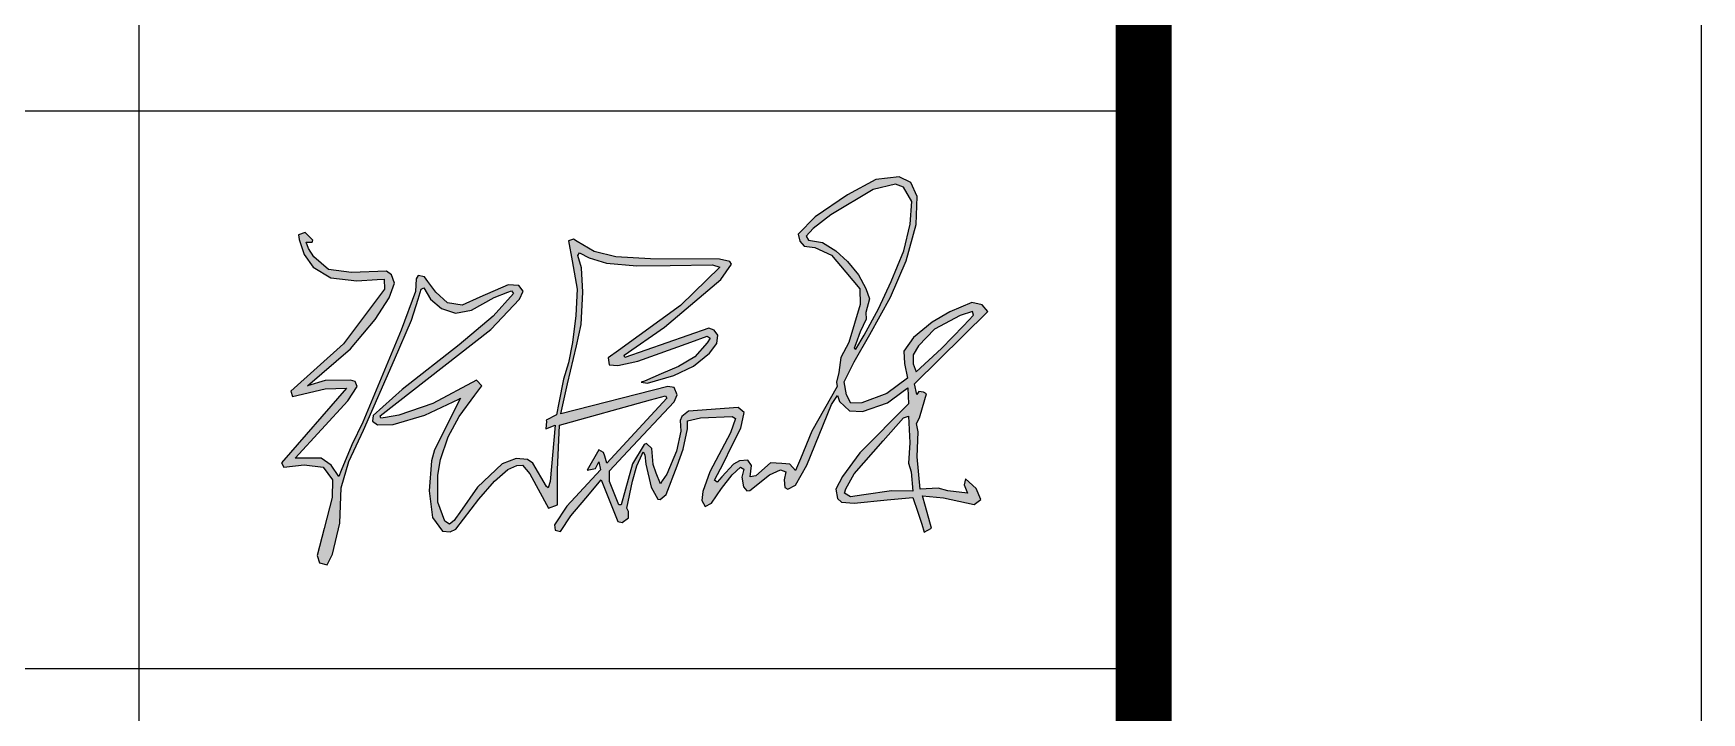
# Model space of a CAD drawing. Extents: x -409572 to -157272, y 600795 to 878326.
# Drawn here: x -338262 to -335272, y 815511 to 816728 of the extents above; entities that cross this region are included whole.
import ezdxf

# ---------------------------------------------------------------- set-up
doc = ezdxf.new("R2010")
doc.units = 0
doc.header["$LTSCALE"] = 1000
doc.header["$MEASUREMENT"] = 0
doc.layers.get('0').update_dxf_attribs({"linetype": 'CONTINUOUS'})
doc.layers.add('PUB_TITLE', color=4, linetype='CONTINUOUS')
doc.layers.add('TWT_TITLE', color=7, linetype='CONTINUOUS')

msp = doc.modelspace()

# ---------------------------------------------------------------- hatches: boundary and pattern name
h = msp.add_hatch(color=256)
h.paths.add_polyline_path([(-336702.3, 816039.5), (-336693.3, 816042.2), (-336690.9, 815994.4), (-336693.3, 815958.2), (-336688.4, 815942.7), (-336685.6, 815907.6), (-336724, 815908.2), (-336773.4, 815901.3), (-336797.1, 815897.9), (-336807.7, 815904), (-336805.7, 815911.8), (-336790.9, 815938.7), (-336738.9, 815997.9)], flags=16)
h.paths.add_polyline_path([(-336790.7, 816164.4), (-336787.8, 816162.5), (-336772.7, 816187.4), (-336747.3, 816234.7), (-336724.1, 816283.8), (-336701.5, 816338.9), (-336690.2, 816386.6), (-336687.3, 816427.2), (-336702.2, 816452.7), (-336716.4, 816458), (-336756.8, 816448.6), (-336832.2, 816403.2), (-336864.1, 816378.8), (-336876.9, 816365.1), (-336872.3, 816357.6), (-336847.3, 816353.8), (-336823.4, 816338.8), (-336802.6, 816319.3), (-336782.9, 816295.4), (-336769.6, 816271.2), (-336762.9, 816252.4), (-336769.9, 816228.3), (-336769.2, 816215.9), (-336779.8, 816193.3), (-336787.8, 816172)], flags=16)
h.paths.add_polyline_path([(-336685.1, 816136.3), (-336679.3, 816121.4), (-336634.2, 816163.6), (-336594.9, 816204.4), (-336576.9, 816223), (-336578.7, 816230), (-336600.9, 816222.7), (-336647, 816198), (-336675.6, 816168.4), (-336685.1, 816152)], flags=16)
h.paths.add_polyline_path([(-337761.9, 816354.4), (-337760.9, 816358), (-337774.5, 816371.2), (-337786.3, 816367), (-337785.4, 816358.9), (-337776.5, 816331.9), (-337760.2, 816309.6), (-337728.4, 816290.2), (-337681.7, 816284.7), (-337645.5, 816287.1), (-337632.9, 816288), (-337632.5, 816269.6), (-337706, 816172), (-337800.4, 816087.1), (-337797, 816077.5), (-337738.8, 816091), (-337700.4, 816092.2), (-337816.8, 815958.4), (-337812.5, 815950.8), (-337776.2, 815954.9), (-337742.1, 815950.5), (-337725.7, 815927.8), (-337726, 815896.5), (-337740.4, 815840.7), (-337752.9, 815792.7), (-337748.8, 815779), (-337734.9, 815775.7), (-337725.4, 815795.1), (-337712.1, 815850.2), (-337709.8, 815913.6), (-337696.5, 815961), (-337669.9, 816017.1), (-337614.6, 816144), (-337583.9, 816214.6), (-337572.1, 816252), (-337566.6, 816269.7), (-337561.8, 816272.5), (-337549.6, 816252.1), (-337529.9, 816235.4), (-337504.8, 816227), (-337476.2, 816232.4), (-337435.8, 816255.1), (-337411, 816264.6), (-337404.5, 816267.1), (-337401.2, 816262.3), (-337437.4, 816221.5), (-337498.2, 816169.8), (-337600.4, 816089.8), (-337652.6, 816043.6), (-337653.6, 816033.1), (-337645.1, 816026.9), (-337616.9, 816027.2), (-337559.9, 816044.3), (-337499.2, 816072.8), (-337496.1, 816074.3), (-337542.5, 815982.1), (-337548, 815962.3), (-337552.3, 815908.2), (-337546.4, 815860.4), (-337528.1, 815835.9), (-337514.7, 815835), (-337504.5, 815839.6), (-337463.3, 815893.5), (-337435.3, 815925.6), (-337411, 815946.7), (-337395, 815953.7), (-337384.8, 815954.6), (-337371.7, 815939), (-337338.2, 815877.1), (-337322.5, 815883.3), (-337322.4, 815945.9), (-337318.6, 816025.8), (-337155.9, 816071.5), (-337129, 816078.7), (-337126.6, 816074.6), (-337233.6, 815958), (-337237.6, 815970.5), (-337239.6, 815976.8), (-337248.5, 815982), (-337269.2, 815945.6), (-337254.3, 815948.6), (-337248.2, 815960.1), (-337245.2, 815946.2), (-337305.6, 815880.9), (-337327.5, 815847.6), (-337326.6, 815837.9), (-337317.2, 815835.2), (-337298.3, 815863.7), (-337271.6, 815895.3), (-337243.8, 815928.2), (-337214.4, 815853.6), (-337206.5, 815851.4), (-337195.3, 815859.9), (-337195, 815871.2), (-337198.2, 815877), (-337187.9, 815925.5), (-337180.1, 815953), (-337170.7, 815973.9), (-337168.7, 815978.4), (-337165.7, 815972.6), (-337164.2, 815956.2), (-337154.4, 815915), (-337142.4, 815893.2), (-337138.1, 815893.1), (-337127.6, 815901.8), (-337108, 815953.4), (-337096.8, 815983), (-337089.2, 816019.8), (-337089.1, 816034), (-337066, 816039.4), (-337009, 816041.8), (-337003.6, 816037.9), (-337012.1, 816012.4), (-337049.6, 815942.3), (-337062.1, 815906.9), (-337063.6, 815891), (-337057.5, 815880.2), (-337046.1, 815886.3), (-337028.7, 815912.4), (-337009.5, 815936.9), (-336994.1, 815950.5), (-336988.3, 815947.3), (-336992.1, 815932.7), (-336989.1, 815915.6), (-336982.8, 815908.3), (-336977.7, 815908.7), (-336942.1, 815936.8), (-336922.8, 815945.8), (-336913.4, 815942.6), (-336916, 815928.2), (-336915, 815914.5), (-336909.8, 815911.5), (-336896, 815918.4), (-336875.7, 815954.6), (-336831.1, 816063.1), (-336820.7, 816079.4), (-336817, 816068.4), (-336798.8, 816051.8), (-336775.5, 816050.5), (-336731, 816066), (-336702.6, 816086.8), (-336694.2, 816093), (-336693.5, 816064.4), (-336780.8, 815976.2), (-336811.8, 815933.8), (-336823.7, 815911.4), (-336820.6, 815894.9), (-336813.5, 815887.8), (-336790.5, 815886.5), (-336731.4, 815892.1), (-336685.5, 815896.5), (-336676.8, 815870.1), (-336669.7, 815848.4), (-336665, 815834.1), (-336652.2, 815841.5), (-336662.8, 815880), (-336668.1, 815899.4), (-336630.8, 815895.8), (-336575.7, 815883.7), (-336563.9, 815892.7), (-336572, 815912.3), (-336591.3, 815930), (-336593.5, 815919.1), (-336587.5, 815903.9), (-336622.7, 815908.3), (-336640.2, 815913), (-336672.1, 815911.2), (-336677.5, 815969.2), (-336676.2, 816014.2), (-336679, 816028.9), (-336673.5, 816039.1), (-336668.3, 816057.8), (-336661.3, 816082.5), (-336666.7, 816085.3), (-336674.6, 816086.3), (-336678.5, 816081.1), (-336682.4, 816100.4), (-336551.3, 816229.7), (-336561.4, 816241.9), (-336580, 816246.2), (-336619.2, 816229), (-336650.7, 816210.8), (-336684.1, 816183.1), (-336701.7, 816158.8), (-336700.7, 816136.5), (-336695.3, 816110.2), (-336731.9, 816082.9), (-336776.8, 816066.3), (-336796.8, 816065.7), (-336804.5, 816080.2), (-336808.3, 816103.5), (-336790.7, 816139.6), (-336762.3, 816188.8), (-336725.3, 816255.3), (-336697.3, 816320.9), (-336679.4, 816386.1), (-336677.6, 816436.2), (-336688.9, 816461.2), (-336709.8, 816471.4), (-336751.6, 816466.6), (-336802.9, 816439.2), (-336860.3, 816399.8), (-336891.3, 816368.2), (-336888.3, 816355.7), (-336880, 816346.7), (-336860.9, 816344.4), (-336831.1, 816330.7), (-336805.4, 816300.3), (-336780.4, 816270.6), (-336779.8, 816242.5), (-336800.1, 816174.1), (-336814.4, 816147.3), (-336818, 816120.5), (-336822.6, 816103), (-336821.1, 816095.3), (-336866.3, 816015.1), (-336886.9, 815966), (-336895.8, 815944.8), (-336906.1, 815956.2), (-336920.1, 815957.1), (-336940.4, 815958.5), (-336967, 815935.1), (-336977.3, 815933.7), (-336974.9, 815953.8), (-336981.5, 815963.6), (-336996, 815962.2), (-337007.1, 815956.4), (-337027.6, 815933.4), (-337036.1, 815923.8), (-337040.9, 815927.5), (-337025, 815958), (-337009.6, 815988.8), (-336993.5, 816021), (-336987.7, 816048.6), (-336998.3, 816057.9), (-337087.6, 816050.9), (-337099.5, 816041.8), (-337102.5, 816034.5), (-337101.3, 816015.1), (-337108.8, 815979.4), (-337126.6, 815938.2), (-337134.5, 815926.1), (-337137.9, 815920.9), (-337145.2, 815940.3), (-337150.9, 815955.4), (-337153.5, 815984.5), (-337162.6, 815993.2), (-337167, 815991.5), (-337187.8, 815956.8), (-337207.9, 815883), (-337212.5, 815883.2), (-337229.3, 815924.8), (-337229.3, 815938.2), (-337229.3, 815944.3), (-337196, 815979.2), (-337113.3, 816067.7), (-337108.1, 816080.4), (-337113.5, 816093.5), (-337124.4, 816095.3), (-337316.4, 816046.2), (-337304.1, 816100.1), (-337288.5, 816168.3), (-337279.7, 816206.7), (-337276.6, 816264.6), (-337279.1, 816308.4), (-337285.6, 816330.1), (-337283.1, 816334.8), (-337265.7, 816326.1), (-337234.6, 816316.7), (-337179.9, 816311.6), (-337120.5, 816312.3), (-337044.5, 816313.3), (-337031.1, 816309.5), (-337101.7, 816240.7), (-337212.9, 816160.2), (-337231.3, 816146.9), (-337229.5, 816134.2), (-337214.3, 816132.8), (-337178.1, 816141.1), (-337083.3, 816175.1), (-337054.3, 816185.5), (-337048.8, 816182), (-337053.8, 816173.7), (-337075.9, 816148.3), (-337105.2, 816131.3), (-337136.4, 816118), (-337166.5, 816105), (-337172.2, 816103.1), (-337161.3, 816101.2), (-337113.9, 816115.4), (-337078.8, 816131.8), (-337050.1, 816155.3), (-337037, 816172.7), (-337035.2, 816187.4), (-337041.7, 816196.3), (-337050.9, 816199.7), (-337201.7, 816147.6), (-337202.7, 816151.7), (-337130.6, 816201.9), (-337029.8, 816287.1), (-337010.3, 816314.6), (-337013.6, 816319.5), (-337031.8, 816323.8), (-337155.8, 816324.4), (-337217.9, 816327.6), (-337256.8, 816337.4), (-337286.8, 816355.3), (-337293.6, 816359.3), (-337302.5, 816356.6), (-337296.2, 816320.9), (-337287.3, 816270.1), (-337289.6, 816222.7), (-337295.3, 816174.2), (-337302.5, 816137.7), (-337311.4, 816108.8), (-337319.7, 816066), (-337323.9, 816044.4), (-337342.4, 816035.2), (-337341.9, 816032.6), (-337342.9, 816019.3), (-337326.6, 816026), (-337335.3, 815924.8), (-337339.2, 815913.5), (-337342.2, 815916.2), (-337366.3, 815958), (-337375.9, 815964.6), (-337396.3, 815966.1), (-337421.4, 815956.5), (-337465.5, 815914.9), (-337497.3, 815869.8), (-337504.9, 815859), (-337507.6, 815855.1), (-337515.7, 815848.7), (-337524.4, 815853.8), (-337536.9, 815888), (-337536.9, 815936.3), (-337532, 815964.8), (-337518, 816005.3), (-337498.7, 816041.9), (-337470.3, 816080), (-337457.9, 816096.7), (-337467.2, 816106.5), (-337545.5, 816065.2), (-337606.9, 816044), (-337630.6, 816040.1), (-337638.7, 816038.8), (-337640.2, 816042.6), (-337441.8, 816197.4), (-337390.3, 816252.2), (-337383.6, 816266.1), (-337391.5, 816276.2), (-337410.8, 816277.5), (-337461.6, 816255.3), (-337493, 816241.5), (-337519.4, 816245.3), (-337540.3, 816264.8), (-337554.6, 816283.9), (-337560.8, 816292.1), (-337572.2, 816294.4), (-337575.8, 816288.2), (-337576.6, 816265.7), (-337602.2, 816196.2), (-337671.3, 816031.7), (-337690.8, 815990.7), (-337710, 815944.6), (-337714.3, 815934.3), (-337728.1, 815954.2), (-337745.5, 815966.8), (-337763.5, 815966.8), (-337792.4, 815966.8), (-337698.2, 816070), (-337681.2, 816095.5), (-337684.6, 816104.1), (-337693.4, 816106.7), (-337738.6, 816106.2), (-337770.5, 816096.3), (-337693.5, 816162.9), (-337649.1, 816215.5), (-337624.2, 816254.3), (-337614.2, 816280.4), (-337619.6, 816295.8), (-337628.8, 816302), (-337691.4, 816299.5), (-337732.5, 816305.3), (-337759.1, 816327.7), (-337768.6, 816342.7), (-337772.4, 816354.3)])

# ---------------------------------------------------------------- linework, layer by layer
for p, q in [((-336751.6, 816466.6), (-336802.9, 816439.2)), ((-336709.8, 816471.4), (-336751.6, 816466.6)), ((-336688.9, 816461.2), (-336709.8, 816471.4)), ((-336677.6, 816436.2), (-336688.9, 816461.2)), ((-336802.9, 816439.2), (-336860.3, 816399.8)), ((-336756.8, 816448.6), (-336832.2, 816403.2)), ((-336716.4, 816458), (-336756.8, 816448.6)), ((-336702.2, 816452.7), (-336716.4, 816458)), ((-336687.3, 816427.2), (-336702.2, 816452.7)), ((-336679.4, 816386.1), (-336677.6, 816436.2)), ((-336860.3, 816399.8), (-336891.3, 816368.2)), ((-336832.2, 816403.2), (-336864.1, 816378.8)), ((-336690.2, 816386.6), (-336687.3, 816427.2)), ((-337774.5, 816371.2), (-337786.3, 816367)), ((-337760.9, 816358), (-337774.5, 816371.2)), ((-336864.1, 816378.8), (-336876.9, 816365.1)), ((-336701.5, 816338.9), (-336690.2, 816386.6)), ((-336697.3, 816320.9), (-336679.4, 816386.1)), ((-337786.3, 816367), (-337785.4, 816358.9)), ((-337785.4, 816358.9), (-337776.5, 816331.9)), ((-337772.4, 816354.3), (-337761.9, 816354.4)), ((-337768.6, 816342.7), (-337772.4, 816354.3)), ((-337759.1, 816327.7), (-337768.6, 816342.7)), ((-337761.9, 816354.4), (-337760.9, 816358)), ((-337293.6, 816359.3), (-337302.5, 816356.6)), ((-337302.5, 816356.6), (-337296.2, 816320.9)), ((-337286.8, 816355.3), (-337293.6, 816359.3)), ((-337256.8, 816337.4), (-337286.8, 816355.3)), ((-336891.3, 816368.2), (-336888.3, 816355.7)), ((-336888.3, 816355.7), (-336880, 816346.7)), ((-336880, 816346.7), (-336860.9, 816344.4)), ((-336876.9, 816365.1), (-336872.3, 816357.6)), ((-336872.3, 816357.6), (-336847.3, 816353.8)), ((-336860.9, 816344.4), (-336831.1, 816330.7)), ((-336847.3, 816353.8), (-336823.4, 816338.8)), ((-337776.5, 816331.9), (-337760.2, 816309.6)), ((-337732.5, 816305.3), (-337759.1, 816327.7)), ((-337296.2, 816320.9), (-337287.3, 816270.1)), ((-337285.6, 816330.1), (-337283.1, 816334.8)), ((-337279.1, 816308.4), (-337285.6, 816330.1)), ((-337283.1, 816334.8), (-337265.7, 816326.1)), ((-337265.7, 816326.1), (-337234.6, 816316.7)), ((-337217.9, 816327.6), (-337256.8, 816337.4)), ((-337234.6, 816316.7), (-337179.9, 816311.6)), ((-337155.8, 816324.4), (-337217.9, 816327.6)), ((-337179.9, 816311.6), (-337120.5, 816312.3)), ((-337031.8, 816323.8), (-337155.8, 816324.4)), ((-337120.5, 816312.3), (-337044.5, 816313.3)), ((-337044.5, 816313.3), (-337031.1, 816309.5)), ((-337013.6, 816319.5), (-337031.8, 816323.8)), ((-337029.8, 816287.1), (-337010.3, 816314.6)), ((-337010.3, 816314.6), (-337013.6, 816319.5)), ((-336831.1, 816330.7), (-336805.4, 816300.3)), ((-336823.4, 816338.8), (-336802.6, 816319.3)), ((-336802.6, 816319.3), (-336782.9, 816295.4)), ((-336725.3, 816255.3), (-336697.3, 816320.9)), ((-336724.1, 816283.8), (-336701.5, 816338.9)), ((-337760.2, 816309.6), (-337728.4, 816290.2)), ((-337691.4, 816299.5), (-337732.5, 816305.3)), ((-337728.4, 816290.2), (-337681.7, 816284.7)), ((-337628.8, 816302), (-337691.4, 816299.5)), ((-337681.7, 816284.7), (-337645.5, 816287.1)), ((-337645.5, 816287.1), (-337632.9, 816288)), ((-337632.9, 816288), (-337632.5, 816269.6)), ((-337619.6, 816295.8), (-337628.8, 816302)), ((-337624.2, 816254.3), (-337614.2, 816280.4)), ((-337614.2, 816280.4), (-337619.6, 816295.8)), ((-337575.8, 816288.2), (-337576.6, 816265.7)), ((-337572.2, 816294.4), (-337575.8, 816288.2)), ((-337560.8, 816292.1), (-337572.2, 816294.4)), ((-337554.6, 816283.9), (-337560.8, 816292.1)), ((-337540.3, 816264.8), (-337554.6, 816283.9)), ((-337276.6, 816264.6), (-337279.1, 816308.4)), ((-337130.6, 816201.9), (-337029.8, 816287.1)), ((-337031.1, 816309.5), (-337101.7, 816240.7)), ((-336805.4, 816300.3), (-336780.4, 816270.6)), ((-336782.9, 816295.4), (-336769.6, 816271.2)), ((-336747.3, 816234.7), (-336724.1, 816283.8)), ((-337632.5, 816269.6), (-337706, 816172)), ((-337649.1, 816215.5), (-337624.2, 816254.3)), ((-337576.6, 816265.7), (-337602.2, 816196.2)), ((-337583.9, 816214.6), (-337572.1, 816252)), ((-337572.1, 816252), (-337566.6, 816269.7)), ((-337566.6, 816269.7), (-337561.8, 816272.5)), ((-337561.8, 816272.5), (-337549.6, 816252.1)), ((-337549.6, 816252.1), (-337529.9, 816235.4)), ((-337519.4, 816245.3), (-337540.3, 816264.8)), ((-337461.6, 816255.3), (-337493, 816241.5)), ((-337476.2, 816232.4), (-337435.8, 816255.1)), ((-337410.8, 816277.5), (-337461.6, 816255.3)), ((-337441.8, 816197.4), (-337390.3, 816252.2)), ((-337401.2, 816262.3), (-337437.4, 816221.5)), ((-337435.8, 816255.1), (-337411, 816264.6)), ((-337411, 816264.6), (-337404.5, 816267.1)), ((-337391.5, 816276.2), (-337410.8, 816277.5)), ((-337404.5, 816267.1), (-337401.2, 816262.3)), ((-337383.6, 816266.1), (-337391.5, 816276.2)), ((-337390.3, 816252.2), (-337383.6, 816266.1)), ((-337287.3, 816270.1), (-337289.6, 816222.7)), ((-337279.7, 816206.7), (-337276.6, 816264.6)), ((-336780.4, 816270.6), (-336779.8, 816242.5)), ((-336762.9, 816252.4), (-336769.9, 816228.3)), ((-336769.6, 816271.2), (-336762.9, 816252.4)), ((-336762.3, 816188.8), (-336725.3, 816255.3)), ((-337529.9, 816235.4), (-337504.8, 816227)), ((-337493, 816241.5), (-337519.4, 816245.3)), ((-337504.8, 816227), (-337476.2, 816232.4)), ((-337437.4, 816221.5), (-337498.2, 816169.8)), ((-337289.6, 816222.7), (-337295.3, 816174.2)), ((-337101.7, 816240.7), (-337212.9, 816160.2)), ((-336779.8, 816242.5), (-336800.1, 816174.1)), ((-336772.7, 816187.4), (-336747.3, 816234.7)), ((-336769.9, 816228.3), (-336769.2, 816215.9)), ((-336682.4, 816100.4), (-336551.3, 816229.7)), ((-336619.2, 816229), (-336650.7, 816210.8)), ((-336600.9, 816222.7), (-336647, 816198)), ((-336580, 816246.2), (-336619.2, 816229)), ((-336578.7, 816230), (-336600.9, 816222.7)), ((-336594.9, 816204.4), (-336576.9, 816223)), ((-336561.4, 816241.9), (-336580, 816246.2)), ((-336576.9, 816223), (-336578.7, 816230)), ((-336551.3, 816229.7), (-336561.4, 816241.9)), ((-337693.5, 816162.9), (-337649.1, 816215.5)), ((-337602.2, 816196.2), (-337671.3, 816031.7)), ((-337640.2, 816042.6), (-337441.8, 816197.4)), ((-337614.6, 816144), (-337583.9, 816214.6)), ((-337288.5, 816168.3), (-337279.7, 816206.7)), ((-337202.7, 816151.7), (-337130.6, 816201.9)), ((-337050.9, 816199.7), (-337201.7, 816147.6)), ((-337041.7, 816196.3), (-337050.9, 816199.7)), ((-337035.2, 816187.4), (-337041.7, 816196.3)), ((-336779.8, 816193.3), (-336787.8, 816172)), ((-336769.2, 816215.9), (-336779.8, 816193.3)), ((-336650.7, 816210.8), (-336684.1, 816183.1)), ((-336647, 816198), (-336675.6, 816168.4)), ((-336634.2, 816163.6), (-336594.9, 816204.4)), ((-337706, 816172), (-337800.4, 816087.1)), ((-337770.5, 816096.3), (-337693.5, 816162.9)), ((-337498.2, 816169.8), (-337600.4, 816089.8)), ((-337304.1, 816100.1), (-337288.5, 816168.3)), ((-337295.3, 816174.2), (-337302.5, 816137.7)), ((-337178.1, 816141.1), (-337083.3, 816175.1)), ((-337083.3, 816175.1), (-337054.3, 816185.5)), ((-337053.8, 816173.7), (-337075.9, 816148.3)), ((-337054.3, 816185.5), (-337048.8, 816182)), ((-337048.8, 816182), (-337053.8, 816173.7)), ((-337050.1, 816155.3), (-337037, 816172.7)), ((-337037, 816172.7), (-337035.2, 816187.4)), ((-336800.1, 816174.1), (-336814.4, 816147.3)), ((-336790.7, 816139.6), (-336762.3, 816188.8)), ((-336787.8, 816172), (-336790.7, 816164.4)), ((-336790.7, 816164.4), (-336787.8, 816162.5)), ((-336787.8, 816162.5), (-336772.7, 816187.4)), ((-336684.1, 816183.1), (-336701.7, 816158.8)), ((-336675.6, 816168.4), (-336685.1, 816152)), ((-336679.3, 816121.4), (-336634.2, 816163.6)), ((-337669.9, 816017.1), (-337614.6, 816144)), ((-337302.5, 816137.7), (-337311.4, 816108.8)), ((-337212.9, 816160.2), (-337231.3, 816146.9)), ((-337231.3, 816146.9), (-337229.5, 816134.2)), ((-337229.5, 816134.2), (-337214.3, 816132.8)), ((-337214.3, 816132.8), (-337178.1, 816141.1)), ((-337201.7, 816147.6), (-337202.7, 816151.7)), ((-337105.2, 816131.3), (-337136.4, 816118)), ((-337113.9, 816115.4), (-337078.8, 816131.8)), ((-337075.9, 816148.3), (-337105.2, 816131.3)), ((-337078.8, 816131.8), (-337050.1, 816155.3)), ((-336814.4, 816147.3), (-336818, 816120.5)), ((-336808.3, 816103.5), (-336790.7, 816139.6)), ((-336701.7, 816158.8), (-336700.7, 816136.5)), ((-336700.7, 816136.5), (-336695.3, 816110.2)), ((-336685.1, 816152), (-336685.1, 816136.3)), ((-336685.1, 816136.3), (-336679.3, 816121.4)), ((-337738.6, 816106.2), (-337770.5, 816096.3)), ((-337693.4, 816106.7), (-337738.6, 816106.2)), ((-337684.6, 816104.1), (-337693.4, 816106.7)), ((-337681.2, 816095.5), (-337684.6, 816104.1)), ((-337467.2, 816106.5), (-337545.5, 816065.2)), ((-337457.9, 816096.7), (-337467.2, 816106.5)), ((-337311.4, 816108.8), (-337319.7, 816066)), ((-337166.5, 816105), (-337172.2, 816103.1)), ((-337172.2, 816103.1), (-337161.3, 816101.2)), ((-337136.4, 816118), (-337166.5, 816105)), ((-337161.3, 816101.2), (-337113.9, 816115.4)), ((-336818, 816120.5), (-336822.6, 816103)), ((-336822.6, 816103), (-336821.1, 816095.3)), ((-336804.5, 816080.2), (-336808.3, 816103.5)), ((-336695.3, 816110.2), (-336731.9, 816082.9)), ((-336679.3, 816121.4), (-336679.3, 816121.4)), ((-337700.4, 816092.2), (-337816.8, 815958.4)), ((-337800.4, 816087.1), (-337797, 816077.5)), ((-337797, 816077.5), (-337738.8, 816091)), ((-337738.8, 816091), (-337700.4, 816092.2)), ((-337698.2, 816070), (-337681.2, 816095.5)), ((-337600.4, 816089.8), (-337652.6, 816043.6)), ((-337559.9, 816044.3), (-337499.2, 816072.8)), ((-337496.1, 816074.3), (-337542.5, 815982.1)), ((-337499.2, 816072.8), (-337496.1, 816074.3)), ((-337498.7, 816041.9), (-337470.3, 816080)), ((-337470.3, 816080), (-337457.9, 816096.7)), ((-337318.6, 816025.8), (-337155.9, 816071.5)), ((-337316.4, 816046.2), (-337304.1, 816100.1)), ((-337124.4, 816095.3), (-337316.4, 816046.2)), ((-337126.6, 816074.6), (-337233.6, 815958)), ((-337155.9, 816071.5), (-337129, 816078.7)), ((-337129, 816078.7), (-337126.6, 816074.6)), ((-337113.5, 816093.5), (-337124.4, 816095.3)), ((-337108.1, 816080.4), (-337113.5, 816093.5)), ((-337113.3, 816067.7), (-337108.1, 816080.4)), ((-336821.1, 816095.3), (-336866.3, 816015.1)), ((-336831.1, 816063.1), (-336820.7, 816079.4)), ((-336820.7, 816079.4), (-336817, 816068.4)), ((-336796.8, 816065.7), (-336804.5, 816080.2)), ((-336731.9, 816082.9), (-336776.8, 816066.3)), ((-336731, 816066), (-336702.6, 816086.8)), ((-336702.6, 816086.8), (-336694.2, 816093)), ((-336694.2, 816093), (-336693.5, 816064.4)), ((-336678.5, 816081.1), (-336682.4, 816100.4)), ((-336674.6, 816086.3), (-336678.5, 816081.1)), ((-336666.7, 816085.3), (-336674.6, 816086.3)), ((-336668.3, 816057.8), (-336661.3, 816082.5)), ((-336661.3, 816082.5), (-336666.7, 816085.3)), ((-337792.4, 815966.8), (-337698.2, 816070)), ((-337652.6, 816043.6), (-337653.6, 816033.1)), ((-337638.7, 816038.8), (-337640.2, 816042.6)), ((-337606.9, 816044), (-337630.6, 816040.1)), ((-337616.9, 816027.2), (-337559.9, 816044.3)), ((-337545.5, 816065.2), (-337606.9, 816044)), ((-337518, 816005.3), (-337498.7, 816041.9)), ((-337323.9, 816044.4), (-337342.4, 816035.2)), ((-337319.7, 816066), (-337323.9, 816044.4)), ((-337196, 815979.2), (-337113.3, 816067.7)), ((-337099.5, 816041.8), (-337102.5, 816034.5)), ((-337087.6, 816050.9), (-337099.5, 816041.8)), ((-336998.3, 816057.9), (-337087.6, 816050.9)), ((-337066, 816039.4), (-337009, 816041.8)), ((-337009, 816041.8), (-337003.6, 816037.9)), ((-336987.7, 816048.6), (-336998.3, 816057.9)), ((-336993.5, 816021), (-336987.7, 816048.6)), ((-336875.7, 815954.6), (-336831.1, 816063.1)), ((-336817, 816068.4), (-336798.8, 816051.8)), ((-336798.8, 816051.8), (-336775.5, 816050.5)), ((-336776.8, 816066.3), (-336796.8, 816065.7)), ((-336693.5, 816064.4), (-336780.8, 815976.2)), ((-336775.5, 816050.5), (-336731, 816066)), ((-336702.3, 816039.5), (-336693.3, 816042.2)), ((-336693.3, 816042.2), (-336690.9, 815994.4)), ((-336673.5, 816039.1), (-336668.3, 816057.8)), ((-337696.5, 815961), (-337669.9, 816017.1)), ((-337671.3, 816031.7), (-337690.8, 815990.7)), ((-337653.6, 816033.1), (-337645.1, 816026.9)), ((-337645.1, 816026.9), (-337616.9, 816027.2)), ((-337630.6, 816040.1), (-337638.7, 816038.8)), ((-337341.9, 816032.6), (-337342.9, 816019.3)), ((-337342.9, 816019.3), (-337326.6, 816026)), ((-337342.4, 816035.2), (-337341.9, 816032.6)), ((-337326.6, 816026), (-337335.3, 815924.8)), ((-337322.4, 815945.9), (-337318.6, 816025.8)), ((-337101.3, 816015.1), (-337108.8, 815979.4)), ((-337102.5, 816034.5), (-337101.3, 816015.1)), ((-337096.8, 815983), (-337089.2, 816019.8)), ((-337089.2, 816019.8), (-337089.1, 816034)), ((-337089.1, 816034), (-337066, 816039.4)), ((-337012.1, 816012.4), (-337049.6, 815942.3)), ((-337003.6, 816037.9), (-337012.1, 816012.4)), ((-337009.6, 815988.8), (-336993.5, 816021)), ((-336866.3, 816015.1), (-336886.9, 815966)), ((-336738.9, 815997.9), (-336702.3, 816039.5)), ((-336679, 816028.9), (-336673.5, 816039.1)), ((-336676.2, 816014.2), (-336679, 816028.9)), ((-336677.5, 815969.2), (-336676.2, 816014.2)), ((-337690.8, 815990.7), (-337710, 815944.6)), ((-337542.5, 815982.1), (-337548, 815962.3)), ((-337532, 815964.8), (-337518, 816005.3)), ((-337248.5, 815982), (-337269.2, 815945.6)), ((-337239.6, 815976.8), (-337248.5, 815982)), ((-337167, 815991.5), (-337187.8, 815956.8)), ((-337162.6, 815993.2), (-337167, 815991.5)), ((-337153.5, 815984.5), (-337162.6, 815993.2)), ((-337150.9, 815955.4), (-337153.5, 815984.5)), ((-337108, 815953.4), (-337096.8, 815983)), ((-337025, 815958), (-337009.6, 815988.8)), ((-336790.9, 815938.7), (-336738.9, 815997.9)), ((-336690.9, 815994.4), (-336693.3, 815958.2)), ((-337816.8, 815958.4), (-337812.5, 815950.8)), ((-337812.5, 815950.8), (-337776.2, 815954.9)), ((-337763.5, 815966.8), (-337792.4, 815966.8)), ((-337776.2, 815954.9), (-337742.1, 815950.5)), ((-337745.5, 815966.8), (-337763.5, 815966.8)), ((-337728.1, 815954.2), (-337745.5, 815966.8)), ((-337714.3, 815934.3), (-337728.1, 815954.2)), ((-337709.8, 815913.6), (-337696.5, 815961)), ((-337548, 815962.3), (-337552.3, 815908.2)), ((-337536.9, 815936.3), (-337532, 815964.8)), ((-337421.4, 815956.5), (-337465.5, 815914.9)), ((-337396.3, 815966.1), (-337421.4, 815956.5)), ((-337411, 815946.7), (-337395, 815953.7)), ((-337375.9, 815964.6), (-337396.3, 815966.1)), ((-337395, 815953.7), (-337384.8, 815954.6)), ((-337384.8, 815954.6), (-337371.7, 815939)), ((-337366.3, 815958), (-337375.9, 815964.6)), ((-337342.2, 815916.2), (-337366.3, 815958)), ((-337254.3, 815948.6), (-337248.2, 815960.1)), ((-337248.2, 815960.1), (-337245.2, 815946.2)), ((-337237.6, 815970.5), (-337239.6, 815976.8)), ((-337233.6, 815958), (-337237.6, 815970.5)), ((-337229.3, 815944.3), (-337196, 815979.2)), ((-337187.8, 815956.8), (-337207.9, 815883)), ((-337187.9, 815925.5), (-337180.1, 815953)), ((-337180.1, 815953), (-337170.7, 815973.9)), ((-337170.7, 815973.9), (-337168.7, 815978.4)), ((-337168.7, 815978.4), (-337165.7, 815972.6)), ((-337165.7, 815972.6), (-337164.2, 815956.2)), ((-337164.2, 815956.2), (-337154.4, 815915)), ((-337145.2, 815940.3), (-337150.9, 815955.4)), ((-337127.6, 815901.8), (-337108, 815953.4)), ((-337108.8, 815979.4), (-337126.6, 815938.2)), ((-337040.9, 815927.5), (-337025, 815958)), ((-337007.1, 815956.4), (-337027.6, 815933.4)), ((-336996, 815962.2), (-337007.1, 815956.4)), ((-336981.5, 815963.6), (-336996, 815962.2)), ((-336974.9, 815953.8), (-336981.5, 815963.6)), ((-336977.3, 815933.7), (-336974.9, 815953.8)), ((-336940.4, 815958.5), (-336967, 815935.1)), ((-336920.1, 815957.1), (-336940.4, 815958.5)), ((-336906.1, 815956.2), (-336920.1, 815957.1)), ((-336895.8, 815944.8), (-336906.1, 815956.2)), ((-336896, 815918.4), (-336875.7, 815954.6)), ((-336886.9, 815966), (-336895.8, 815944.8)), ((-336780.8, 815976.2), (-336811.8, 815933.8)), ((-336693.3, 815958.2), (-336688.4, 815942.7)), ((-336672.1, 815911.2), (-336677.5, 815969.2)), ((-337742.1, 815950.5), (-337725.7, 815927.8)), ((-337725.7, 815927.8), (-337726, 815896.5)), ((-337710, 815944.6), (-337714.3, 815934.3)), ((-337536.9, 815888), (-337536.9, 815936.3)), ((-337463.3, 815893.5), (-337435.3, 815925.6)), ((-337435.3, 815925.6), (-337411, 815946.7)), ((-337371.7, 815939), (-337338.2, 815877.1)), ((-337335.3, 815924.8), (-337339.2, 815913.5)), ((-337322.5, 815883.3), (-337322.4, 815945.9)), ((-337245.2, 815946.2), (-337305.6, 815880.9)), ((-337271.6, 815895.3), (-337243.8, 815928.2)), ((-337269.2, 815945.6), (-337254.3, 815948.6)), ((-337243.8, 815928.2), (-337214.4, 815853.6)), ((-337229.3, 815938.2), (-337229.3, 815944.3)), ((-337229.3, 815924.8), (-337229.3, 815938.2)), ((-337212.5, 815883.2), (-337229.3, 815924.8)), ((-337198.2, 815877), (-337187.9, 815925.5)), ((-337137.9, 815920.9), (-337145.2, 815940.3)), ((-337134.5, 815926.1), (-337137.9, 815920.9)), ((-337126.6, 815938.2), (-337134.5, 815926.1)), ((-337049.6, 815942.3), (-337062.1, 815906.9)), ((-337036.1, 815923.8), (-337040.9, 815927.5)), ((-337027.6, 815933.4), (-337036.1, 815923.8)), ((-337028.7, 815912.4), (-337009.5, 815936.9)), ((-337009.5, 815936.9), (-336994.1, 815950.5)), ((-336994.1, 815950.5), (-336988.3, 815947.3)), ((-336988.3, 815947.3), (-336992.1, 815932.7)), ((-336992.1, 815932.7), (-336989.1, 815915.6)), ((-336977.7, 815908.7), (-336942.1, 815936.8)), ((-336967, 815935.1), (-336977.3, 815933.7)), ((-336942.1, 815936.8), (-336922.8, 815945.8)), ((-336922.8, 815945.8), (-336913.4, 815942.6)), ((-336913.4, 815942.6), (-336916, 815928.2)), ((-336916, 815928.2), (-336915, 815914.5)), ((-336811.8, 815933.8), (-336823.7, 815911.4)), ((-336805.7, 815911.8), (-336790.9, 815938.7)), ((-336688.4, 815942.7), (-336685.6, 815907.6)), ((-336591.3, 815930), (-336593.5, 815919.1)), ((-336572, 815912.3), (-336591.3, 815930)), ((-337726, 815896.5), (-337740.4, 815840.7)), ((-337712.1, 815850.2), (-337709.8, 815913.6)), ((-337552.3, 815908.2), (-337546.4, 815860.4)), ((-337504.5, 815839.6), (-337463.3, 815893.5)), ((-337465.5, 815914.9), (-337497.3, 815869.8)), ((-337339.2, 815913.5), (-337342.2, 815916.2)), ((-337298.3, 815863.7), (-337271.6, 815895.3)), ((-337154.4, 815915), (-337142.4, 815893.2)), ((-337142.4, 815893.2), (-337138.1, 815893.1)), ((-337138.1, 815893.1), (-337127.6, 815901.8)), ((-337062.1, 815906.9), (-337063.6, 815891)), ((-337046.1, 815886.3), (-337028.7, 815912.4)), ((-336989.1, 815915.6), (-336982.8, 815908.3)), ((-336982.8, 815908.3), (-336977.7, 815908.7)), ((-336915, 815914.5), (-336909.8, 815911.5)), ((-336909.8, 815911.5), (-336896, 815918.4)), ((-336823.7, 815911.4), (-336820.6, 815894.9)), ((-336820.6, 815894.9), (-336813.5, 815887.8)), ((-336807.7, 815904), (-336805.7, 815911.8)), ((-336797.1, 815897.9), (-336807.7, 815904)), ((-336773.4, 815901.3), (-336797.1, 815897.9)), ((-336790.5, 815886.5), (-336731.4, 815892.1)), ((-336724, 815908.2), (-336773.4, 815901.3)), ((-336731.4, 815892.1), (-336685.5, 815896.5)), ((-336685.6, 815907.6), (-336724, 815908.2)), ((-336685.5, 815896.5), (-336676.8, 815870.1)), ((-336640.2, 815913), (-336672.1, 815911.2)), ((-336662.8, 815880), (-336668.1, 815899.4)), ((-336668.1, 815899.4), (-336630.8, 815895.8)), ((-336622.7, 815908.3), (-336640.2, 815913)), ((-336630.8, 815895.8), (-336575.7, 815883.7)), ((-336587.5, 815903.9), (-336622.7, 815908.3)), ((-336593.5, 815919.1), (-336587.5, 815903.9)), ((-336575.7, 815883.7), (-336563.9, 815892.7)), ((-336563.9, 815892.7), (-336572, 815912.3)), ((-337524.4, 815853.8), (-337536.9, 815888)), ((-337497.3, 815869.8), (-337504.9, 815859)), ((-337338.2, 815877.1), (-337322.5, 815883.3)), ((-337305.6, 815880.9), (-337327.5, 815847.6)), ((-337317.2, 815835.2), (-337298.3, 815863.7)), ((-337207.9, 815883), (-337212.5, 815883.2)), ((-337195, 815871.2), (-337198.2, 815877)), ((-337195.3, 815859.9), (-337195, 815871.2)), ((-337063.6, 815891), (-337057.5, 815880.2)), ((-337057.5, 815880.2), (-337046.1, 815886.3)), ((-336813.5, 815887.8), (-336790.5, 815886.5)), ((-336676.8, 815870.1), (-336669.7, 815848.4)), ((-336652.2, 815841.5), (-336662.8, 815880)), ((-337740.4, 815840.7), (-337752.9, 815792.7)), ((-337725.4, 815795.1), (-337712.1, 815850.2)), ((-337546.4, 815860.4), (-337528.1, 815835.9)), ((-337528.1, 815835.9), (-337514.7, 815835)), ((-337515.7, 815848.7), (-337524.4, 815853.8)), ((-337507.6, 815855.1), (-337515.7, 815848.7)), ((-337514.7, 815835), (-337504.5, 815839.6)), ((-337504.9, 815859), (-337507.6, 815855.1)), ((-337327.5, 815847.6), (-337326.6, 815837.9)), ((-337326.6, 815837.9), (-337317.2, 815835.2)), ((-337214.4, 815853.6), (-337206.5, 815851.4)), ((-337206.5, 815851.4), (-337195.3, 815859.9)), ((-336669.7, 815848.4), (-336665, 815834.1)), ((-336665, 815834.1), (-336652.2, 815841.5)), ((-337752.9, 815792.7), (-337748.8, 815779)), ((-337748.8, 815779), (-337734.9, 815775.7)), ((-337734.9, 815775.7), (-337725.4, 815795.1))]:
    msp.add_line(p, q)
at = {"layer": 'PUB_TITLE', "color": 4}
for p, q in [((-338072.1, 811589.8), (-338072.1, 818589.8)), ((-341772, 816589.8), (-336272, 816589.8)), ((-341772, 815589.8), (-336272, 815589.8))]:
    msp.add_line(p, q, dxfattribs=at)
at = {"layer": 'TWT_TITLE', "color": 4}
msp.add_lwpolyline([(-409572, 794325.7), (-335272, 794325.7), (-335272, 836325.7), (-409572, 836325.7)], close=True, dxfattribs=at)
at = {"layer": 'TWT_TITLE', "color": 4, "const_width": 100}
msp.add_lwpolyline([(-407072, 795325.7), (-336272, 795325.7), (-336272, 835325.7), (-407072, 835325.7)], close=True, dxfattribs=at)

doc.saveas('drawing.dxf')
